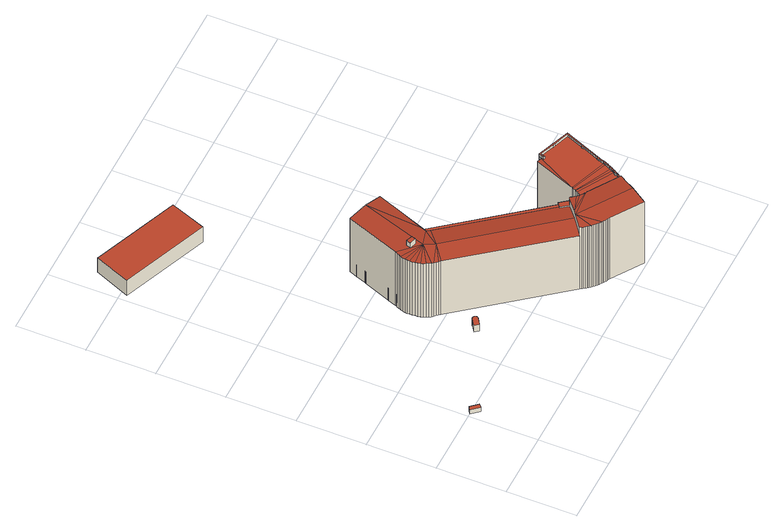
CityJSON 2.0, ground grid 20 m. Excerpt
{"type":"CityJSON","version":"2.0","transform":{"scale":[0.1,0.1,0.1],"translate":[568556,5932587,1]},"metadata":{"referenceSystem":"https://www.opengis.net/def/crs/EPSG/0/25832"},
"CityObjects":{
"building1":{"type":"Building","attributes":{"Grundfläche 2D":"3.647172","Grundhöhe NN":"2.358"},"geometry":[{"type":"Solid","lod":"3","boundaries":[[[[0,1,2,3]],[[4,5,3,2]],[[5,6,0,3]],[[6,7,1,0]],[[7,4,2,1]],[[7,6,5,4]]]],"semantics":{"surfaces":[{"type":"RoofSurface"},{"type":"WallSurface"},{"type":"GroundSurface"}],"values":[[0,1,1,1,1,2]]}}]},
"building2":{"type":"Building","attributes":{"Grundfläche 2D":"4.445090","Grundhöhe NN":"2.116"},"geometry":[{"type":"Solid","lod":"3","boundaries":[[[[8,9,10,11,12,13,14,15,16,17,18,19,20,21,22,23,24,25,26,27,28,29]],[[30,31,16,15]],[[32,33,13,12]],[[33,34,14,13]],[[34,30,15,14]],[[31,35,17,16]],[[35,36,18,17]],[[36,37,19,18]],[[37,38,20,19]],[[38,39,21,20]],[[39,40,22,21]],[[40,41,23,22]],[[41,42,24,23]],[[42,43,25,24]],[[43,44,26,25]],[[44,45,27,26]],[[45,46,28,27]],[[46,47,29,28]],[[47,48,8,29]],[[48,49,9,8]],[[49,50,10,9]],[[50,51,11,10]],[[51,32,12,11]],[[45,44,43,42,41,40,39,38,37,36,35,31,30,34,33,32,51,50,49,48,47,46]]]],"semantics":{"surfaces":[{"type":"RoofSurface"},{"type":"WallSurface"},{"type":"GroundSurface"}],"values":[[0,1,1,1,1,1,1,1,1,1,1,1,1,1,1,1,1,1,1,1,1,1,1,2]]}}]},
"building3":{"type":"Building","attributes":{"Grundfläche 2D":"305.269450","Grundhöhe NN":"1.868"},"geometry":[{"type":"Solid","lod":"3","boundaries":[[[[52,53,54,55]],[[56,57,55,54]],[[57,58,52,55]],[[58,59,53,52]],[[59,56,54,53]],[[59,58,57,56]]]],"semantics":{"surfaces":[{"type":"RoofSurface"},{"type":"WallSurface"},{"type":"GroundSurface"}],"values":[[0,1,1,1,1,2]]}}]},
"building4":{"type":"Building","attributes":{"Grundfläche 2D":"1041.047845","Grundhöhe NN":"2.047"},"children":["building4-1"],"geometry":[{"type":"MultiSurface","lod":"3","boundaries":[[[60,61,62,63,64,65,66,67,68,69,70,71,72,73,74,75,76,77,78,79,80,81,82,83,84,85,86,87,88,89,90,91,92,93,94,95,96,97,98,99,100,101,102,103,104,105,106,107,108,109,110,111,112,113,114,115,116,117,118,119,120,121,122,123,124,125,126,127,128,129,130,131]],[[132,133,134,135,136,137,138,139,140,141,142,143,144,145,146,147,148,149,150,151,152,153,154,155]],[[156,157,158,140,139,159,160]],[[161,162,163,157,156,164]],[[165,166,167,168,169,170,171,172,173,162,174,175]],[[162,173,163]],[[170,169,176,177,178]],[[179,180,181,182,183,184,185,186,187,188,189,178,177,190,191,192,193,194,195,196,197,198,199,200,201,202,203,204,205,206]],[[207,187,186]],[[208,209,210,211,212]],[[211,213,214,212]],[[215,216,211,210]],[[211,216,217,218]],[[219,220,211,218]],[[221,222,211,220]],[[223,224,211,222]],[[225,226,211,224]],[[227,228,211,226]],[[229,230,228,227]],[[231,228,230]],[[232,233,228]],[[233,211,228]],[[234,213,211,233]],[[235,213,234]],[[236,237,238,239,240]],[[241,242,243,244,245,246,247,248,249,250,251,252,253,254,255,256,257,258,259,260,261,262,263,264,265,266,267,268,269,270,271,272,273,274,275,276,277,278,279,280,281,282,283,284,285]],[[228,231,286,287,288]],[[289,290,232,228,288,291]],[[292,293,294,295]],[[296,297,298,299,300,301,302,303,304]],[[305,306,297]],[[307,308,309,310,297,306,311,312]],[[313,298,297,310,314,315]],[[316,317,318,319,320,305,321,322,323]],[[324,325,326,327,328,305,320,329,330]],[[331,332,333,334,335,336,305,328,337]],[[338,339,340,341,342,306,305,336,343,344]],[[61,60,345,346,347,348,63,62]],[[348,349,350,65,64,63]],[[351,67,66,65,350,352]],[[351,353,354,69,68,67]],[[354,355,356,71,70,69]],[[356,357,358,73,72,71]],[[358,359,360,75,74,73]],[[360,361,362,77,76,75]],[[362,363,364,79,78,77]],[[364,365,366,81,80,79]],[[366,367,82,81]],[[367,368,83,82]],[[368,369,186,85,84,83]],[[186,185,86,85]],[[87,86,185,184]],[[184,183,182,89,88,87]],[[182,181,180,91,90,89]],[[92,91,180,179]],[[179,206,93,92]],[[94,93,206,205]],[[205,204,95,94]],[[96,95,204,203]],[[97,96,203,202]],[[202,201,98,97]],[[199,99,98,201,200]],[[199,198,100,99]],[[196,101,100,198,197]],[[196,195,102,101]],[[103,102,195,194]],[[194,193,104,103]],[[105,104,193,192]],[[190,107,106,105,192,191]],[[177,108,107,190]],[[109,108,177,176]],[[176,169,110,109]],[[167,112,111,110,169,168]],[[167,166,113,112]],[[166,165,175,115,114,113]],[[174,162,117,116,115,175]],[[162,161,118,117]],[[156,120,119,118,161,164]],[[156,160,121,120]],[[139,123,122,121,160,159]],[[138,137,124,123,139]],[[137,136,125,124]],[[136,135,126,125]],[[135,134,127,126]],[[132,128,127,134,133]],[[132,155,129,128]],[[370,371,345,60,131,130]],[[294,293,240,239,372,373,374]],[[261,153,152,262]],[[262,152,151,263]],[[263,151,150,264]],[[264,150,375,376,265]],[[266,265,376,377]],[[267,266,377,378]],[[268,267,378,379]],[[269,268,379,380]],[[270,269,380,381]],[[271,270,381,382]],[[272,271,382,383]],[[273,272,383,384]],[[274,273,384,385]],[[275,274,385,386]],[[276,275,386,387]],[[277,276,387,388]],[[278,277,388,389]],[[279,278,389,390]],[[280,279,390,391]],[[281,280,391,392]],[[372,239,283,282,281,392,393]],[[290,289,284,283,239,238]],[[285,284,289,291]],[[394,345,371,370,395,396]],[[397,398,348,347,346,345,394,399]],[[400,350,349,348,398,401]],[[402,351,352,350,400,403]],[[404,354,353,351,402,405]],[[406,356,355,354,404,407]],[[408,358,357,356,406,409]],[[410,360,359,358,408,411]],[[412,362,361,360,410,413]],[[414,364,363,362,412,415]],[[416,366,365,364,414,417]],[[367,366,416,418]],[[368,367,418,419]],[[420,186,369,368,419,421]],[[207,186,420,422]],[[150,149,423,375]],[[424,171,170,178,425,426]],[[427,173,172,171,424,428]],[[429,430,158,157,163,173,427,431]],[[140,158,430,432]],[[433,142,141,140,432,434]],[[435,144,143,142,433,436]],[[437,146,145,144,435,438]],[[439,148,147,146,437,440]],[[149,148,439,423]],[[441,442,425,178,189,188,187,207,422,443]],[[286,231,444,445]],[[290,238,237,232]],[[446,447,448,208,212]],[[209,208,448,449]],[[210,209,449,450]],[[215,210,450,451]],[[216,215,451,452]],[[217,216,452,453]],[[218,217,453,454]],[[219,218,454,455]],[[220,219,455,456]],[[221,220,456,457]],[[222,221,457,458]],[[223,222,458,459]],[[224,223,459,460]],[[225,224,460,461]],[[226,225,461,462]],[[227,226,462,463]],[[229,227,463,464]],[[230,229,464,465]],[[231,230,465,444]],[[232,237,236,233]],[[293,292,466,467,235,234,233,236,240]],[[214,213,235,467,468]],[[469,470,471,472,446,212,214,468,473]],[[474,475,476,477,478,295,294,374,479]],[[292,295,478,466]],[[291,288,287,286,321,305,297,296,304,241,285]],[[321,286,445,480,322]],[[323,322,480,481]],[[316,323,481,482]],[[317,316,482,483]],[[318,317,483,484]],[[319,318,484,485]],[[320,319,485,486]],[[329,320,486,487]],[[330,329,487,488]],[[324,330,488,489]],[[325,324,489,490]],[[326,325,490,491]],[[327,326,491,492]],[[328,327,492,493]],[[337,328,493,494]],[[331,337,494,495]],[[332,331,495,496]],[[333,332,496,497]],[[334,333,497,498]],[[335,334,498,499]],[[370,130,129,155,154,338,344,343,336,335,499,395]],[[261,260,340,339,338,154,153]],[[340,260,259,341]],[[341,259,258,342]],[[342,258,257,306]],[[306,257,256,311]],[[311,256,255,312]],[[312,255,254,307]],[[307,254,253,308]],[[308,253,252,309]],[[309,252,251,310]],[[310,251,250,314]],[[314,250,249,315]],[[315,249,248,313]],[[313,248,247,298]],[[298,247,246,299]],[[299,246,245,300]],[[300,245,244,301]],[[301,244,243,302]],[[302,243,242,303]],[[304,303,242,241]],[[500,373,501,502]],[[503,472,504,505]],[[447,506,502,501]],[[471,507,508,509]],[[469,510,511,512]],[[513,514,515,473]],[[516,470,517,518]],[[479,519,505,504]],[[520,476,512,511]],[[477,521,514,513]],[[475,522,518,517]],[[523,474,509,508]],[[373,372,393,392,391,390,389,388,387,386,385,384,383,382,381,380,379,378,377,376,375,423,439,440,437,438,435,436,433,434,432,430,429,431,427,428,424,426,425,442,441,443,422,420,421,419,418,416,417,414,415,412,413,410,411,408,409,406,407,404,405,402,403,400,401,398,397,399,394,396,395,499,498,497,496,495,494,493,492,491,490,489,488,487,486,485,484,483,482,481,480,445,444,465,464,463,462,461,460,459,458,457,456,455,454,453,452,451,450,449,448,447,501]],[[467,466,478,477,513,473,468]],[[479,504,472,471,509,474]],[[476,475,517,470,469,512]]],"semantics":{"surfaces":[{"type":"RoofSurface"},{"type":"WallSurface"},{"type":"GroundSurface"}],"values":[0,0,0,0,0,0,0,0,0,0,0,0,0,0,0,0,0,0,0,0,0,0,0,0,0,0,0,0,0,0,0,0,0,0,0,0,0,1,1,1,1,1,1,1,1,1,1,1,1,1,1,1,1,1,1,1,1,1,1,1,1,1,1,1,1,1,1,1,1,1,1,1,1,1,1,1,1,1,1,1,1,1,1,1,1,1,1,1,1,1,1,1,1,1,1,1,1,1,1,1,1,1,1,1,1,1,1,1,1,1,1,1,1,1,1,1,1,1,1,1,1,1,1,1,1,1,1,1,1,1,1,1,1,1,1,1,1,1,1,1,1,1,1,1,1,1,1,1,1,1,1,1,1,1,1,1,1,1,1,1,1,1,1,1,1,1,1,1,1,1,1,1,1,1,1,1,1,1,1,1,1,1,1,1,1,1,1,1,1,1,1,1,1,1,1,1,1,1,1,1,1,1,1,1,1,1,1,1,1,1,1,1,1,1,1,1,1,1,2,2,2,2]}}]},
"building4-1":{"type":"BuildingInstallation","parents":["building4"],"geometry":[{"type":"MultiSurface","lod":"3","boundaries":[[[524,525,526,527,528,529,530,531,532,533,534,535]],[[536,537,538,539,540,541,542,533,532,531,530,529,528,527]],[[542,543,534,533]],[[543,544,545,524,535,534]],[[545,546,547,526,525,524]],[[547,536,527,526]]],"semantics":{"surfaces":[{"type":"RoofSurface"},{"type":"WallSurface"}],"values":[0,1,1,1,1,1]}}]}
},
"vertices":[
[25,176,30],[35,184,30],[15,206,30],[6,198,30],[15,206,14],[6,198,14],[25,176,14],[35,184,14],
[302,324,36],[301,324,36],[299,325,36],[297,325,36],[296,324,36],[294,324,36],[293,323,36],[292,322,36],[275,310,36],[284,298,36],[300,309,36],[301,309,36],[303,310,36],[304,311,36],[305,313,36],[306,314,36],[306,316,36],[306,318,36],[306,319,36],[305,321,36],[304,322,36],[303,323,36],[292,322,11],[275,310,11],[296,324,11],[294,324,11],[293,323,11],[284,298,11],[300,309,11],[301,309,11],[303,310,11],[304,311,11],[305,313,11],[306,314,11],[306,316,11],[306,318,11],[306,319,11],[305,321,11],[304,322,11],[303,323,11],[302,324,11],[301,324,11],[299,325,11],[297,325,11],
[272,1082,67],[314,1186,63],[62,1287,63],[20,1183,67],[62,1287,9],[20,1183,9],[272,1082,9],[314,1186,9],
[743,73,199],[781,133,199],[783,136,199],[784,138,199],[786,141,199],[788,144,199],[789,146,199],[790,149,199],[792,151,199],[793,154,199],[795,157,199],[796,159,199],[797,162,199],[798,165,199],[800,167,199],[801,170,199],[802,173,199],[803,176,199],[804,178,199],[805,181,199],[806,184,199],[807,187,199],[856,308,199],[758,345,199],[757,341,199],[754,335,199],[755,334,199],[753,328,199],[754,328,199],[756,327,199],[757,331,199],[760,340,199],[802,324,199],[801,323,199],[807,321,199],[807,322,199],[851,305,199],[831,255,199],[829,256,199],[827,249,199],[829,248,199],[809,201,199],[808,202,199],[805,195,199],[807,195,199],[804,188,199],[803,185,199],[802,182,199],[801,180,199],[800,177,199],[799,174,199],[798,171,199],[797,169,199],[795,166,199],[794,163,199],[793,161,199],[792,158,199],[790,156,199],[790,155,199],[789,153,199],[787,150,199],[786,148,199],[785,145,199],[783,143,199],[782,140,199],[780,141,199],[777,135,199],[778,134,199],[742,79,199],[728,87,199],[726,84,199],[740,75,199],[742,79,192],[774,127,192],[778,134,192],[777,135,192],[780,141,192],[782,140,192],[782,141,192],[783,143,192],[684,201,191],[682,199,191],[681,196,191],[679,194,191],[678,191,191],[676,189,191],[674,186,191],[673,184,191],[671,181,191],[669,179,191],[660,165,192],[662,165,192],[678,155,192],[670,145,192],[737,101,192],[728,87,192],[787,150,192],[686,207,191],[685,204,191],[785,145,192],[786,148,192],[790,155,192],[790,156,192],[687,208,191],[789,153,192],[794,163,192],[795,166,192],[797,169,192],[798,171,192],[799,174,192],[691,217,191],[690,215,191],[689,212,191],[688,209,191],[792,158,192],[793,161,192],[800,177,192],[801,180,192],[693,220,191],[802,324,191],[760,340,190],[757,331,190],[756,327,190],[754,328,190],[753,328,190],[755,334,190],[754,335,190],[696,228,191],[695,226,191],[694,223,191],[802,182,192],[803,185,192],[804,188,192],[807,195,192],[805,195,192],[808,202,192],[809,201,192],[828,246,192],[829,248,192],[827,249,192],[828,251,192],[829,256,192],[831,255,192],[851,305,192],[807,322,191],[807,321,191],[801,323,191],[741,341,189],[273,528,215],[270,522,215],[268,516,215],[324,477,222],[276,534,215],[388,671,222],[335,691,215],[266,509,215],[264,502,215],[263,495,215],[263,488,215],[263,481,215],[264,473,215],[265,466,215],[266,459,215],[269,452,215],[272,446,215],[275,439,215],[278,433,215],[282,428,215],[340,448,222],[287,423,215],[291,418,215],[296,414,215],[384,483,215],[377,493,215],[381,504,215],[438,652,215],[377,493,212],[384,483,212],[597,214,212],[606,221,212],[381,504,212],[613,192,219],[615,190,219],[616,187,219],[618,185,219],[619,183,219],[621,181,219],[623,178,219],[625,176,219],[627,174,219],[629,172,219],[631,170,219],[633,169,219],[636,167,219],[638,165,219],[640,163,219],[643,162,219],[645,160,219],[647,159,219],[650,158,219],[652,156,219],[670,145,219],[678,155,219],[662,165,219],[660,165,219],[658,167,219],[656,168,219],[655,168,219],[652,170,219],[650,171,219],[649,172,219],[647,174,219],[645,175,219],[643,177,219],[641,178,219],[640,180,219],[638,181,219],[636,183,219],[635,185,219],[633,186,219],[632,188,219],[630,190,219],[629,192,219],[606,221,219],[593,211,219],[609,189,219],[527,123,215],[562,151,221],[572,159,222],[593,211,216],[597,214,215],[609,189,216],[432,638,189],[381,504,189],[389,494,189],[443,634,189],[609,189,246],[572,159,249],[623,178,246],[621,181,246],[619,183,246],[618,185,246],[616,187,246],[615,190,246],[613,192,246],[562,151,250],[645,160,246],[638,165,246],[636,167,246],[633,169,246],[631,170,246],[643,162,246],[640,163,246],[625,176,246],[629,172,246],[627,174,246],[535,112,246],[538,108,246],[540,105,246],[543,102,246],[546,98,246],[527,123,246],[530,119,246],[532,116,246],[556,89,246],[560,86,246],[563,83,246],[567,81,246],[570,78,246],[550,95,246],[553,92,246],[578,73,246],[582,71,246],[586,69,246],[590,67,246],[679,8,246],[708,54,250],[574,76,246],[737,101,246],[670,145,246],[652,156,246],[650,158,246],[647,159,246],[726,84,247],[728,87,247],[743,73,192],[781,133,192],[783,136,192],[784,138,192],[786,141,192],[788,144,192],[790,149,192],[789,146,192],[792,151,192],[793,154,192],[795,157,192],[796,159,192],[797,162,192],[798,165,192],[800,167,192],[801,170,192],[802,173,192],[803,176,192],[804,178,192],[805,181,192],[806,184,192],[807,187,192],[856,308,192],[758,345,190],[757,341,190],[726,84,192],[740,75,192],[606,221,10],[397,484,10],[389,494,10],[660,165,10],[658,167,10],[656,168,10],[655,168,10],[652,170,10],[650,171,10],[649,172,10],[647,174,10],[645,175,10],[643,177,10],[641,178,10],[640,180,10],[638,181,10],[636,183,10],[635,185,10],[633,186,10],[632,188,10],[630,190,10],[629,192,10],[743,73,10],[726,84,10],[740,75,10],[783,136,10],[784,138,10],[781,133,10],[788,144,10],[786,141,10],[790,149,10],[789,146,10],[793,154,10],[792,151,10],[796,159,10],[795,157,10],[798,165,10],[797,162,10],[801,170,10],[800,167,10],[803,176,10],[802,173,10],[805,181,10],[804,178,10],[807,187,10],[806,184,10],[856,308,10],[758,345,10],[754,335,10],[757,341,10],[741,341,10],[669,179,10],[690,215,10],[693,220,10],[691,217,10],[688,209,10],[689,212,10],[686,207,10],[685,204,10],[687,208,10],[684,201,10],[681,196,10],[682,199,10],[678,191,10],[679,194,10],[674,186,10],[676,189,10],[671,181,10],[673,184,10],[695,226,10],[694,223,10],[696,228,10],[296,414,10],[527,123,10],[276,534,10],[275,531,10],[273,528,10],[270,522,10],[268,516,10],[266,509,10],[264,502,10],[263,495,10],[263,488,10],[263,481,10],[264,473,10],[265,466,10],[266,459,10],[269,452,10],[272,446,10],[275,439,10],[278,433,10],[282,428,10],[287,423,10],[291,418,10],[432,638,10],[438,652,10],[335,691,10],[316,639,10],[315,636,10],[286,560,10],[285,558,10],[327,669,10],[398,518,10],[428,594,10],[429,596,10],[440,626,10],[443,634,10],[397,515,10],[530,119,10],[532,116,10],[535,112,10],[538,108,10],[540,105,10],[543,102,10],[546,98,10],[550,95,10],[553,92,10],[556,89,10],[560,86,10],[563,83,10],[567,81,10],[570,78,10],[574,76,10],[578,73,10],[582,71,10],[586,69,10],[590,67,10],[679,8,10],[397,484,56],[377,492,10],[377,492,56],[285,558,56],[387,519,10],[387,519,56],[275,531,56],[286,560,56],[388,522,56],[388,522,10],[316,639,56],[418,600,56],[418,600,10],[429,630,10],[429,630,56],[327,669,56],[315,636,56],[417,598,10],[417,598,56],[397,515,56],[429,596,56],[440,626,56],[428,594,56],[398,518,56],
[323,503,237],[323,504,237],[326,510,237],[307,517,237],[307,516,237],[306,512,237],[305,510,237],[304,507,237],[303,505,237],[303,504,237],[321,497,237],[323,502,237],[307,517,219],[307,516,219],[306,512,219],[305,510,219],[304,507,219],[303,505,219],[303,504,219],[321,497,221],[323,502,221],[323,503,221],[323,504,221],[326,510,221]
]}
